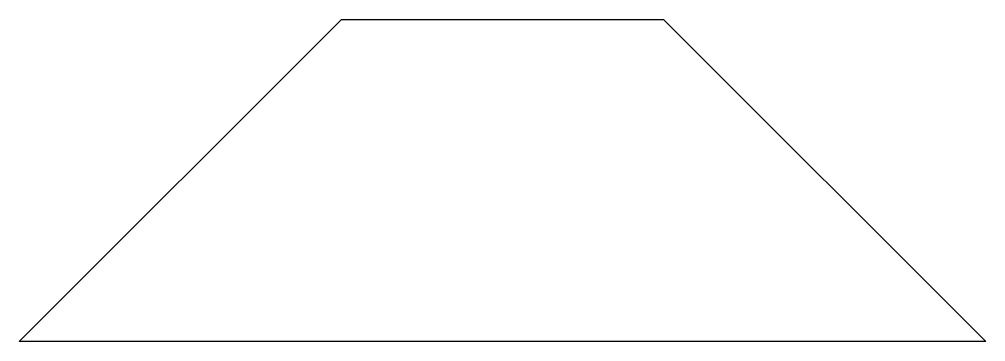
# Model space of a CAD drawing. Extents: x 0 to 3, y 0 to 1.
import ezdxf

# ---------------------------------------------------------------- set-up
doc = ezdxf.new("R2010")
doc.units = 0
doc.layers.get('0').update_dxf_attribs({"linetype": 'CONTINUOUS'})

msp = doc.modelspace()

# ---------------------------------------------------------------- linework, layer by layer
at = {"color": 0}
msp.add_lwpolyline([(0, 0), (1, 1), (2, 1), (3, 0)], close=True, dxfattribs=at)

doc.saveas('drawing.dxf')
